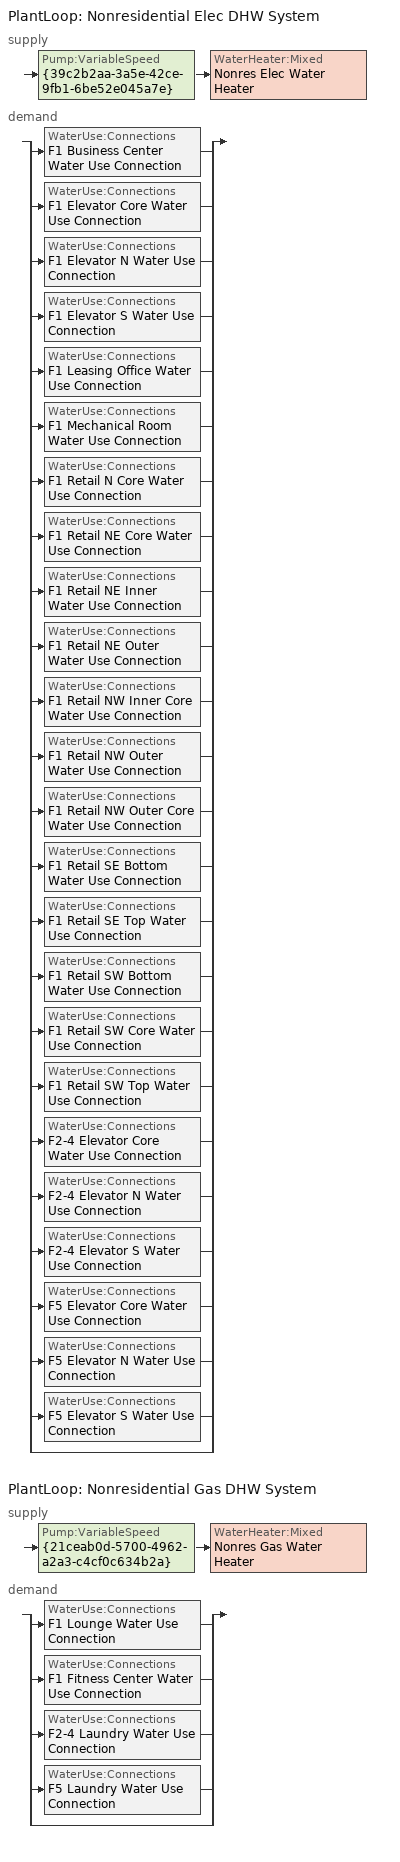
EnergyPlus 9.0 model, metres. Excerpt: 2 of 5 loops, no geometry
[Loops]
PlantLoop 'Nonresidential Elec DHW System'
 supply: Pump:VariableSpeed '{39c2b2aa-3a5e-42ce-9fb1-6be52e045a7e}' > WaterHeater:Mixed 'Nonres Elec Water Heater'
 demand: split
  | WaterUse:Connections 'F1 Business Center Water Use Connection'
  | WaterUse:Connections 'F1 Elevator Core Water Use Connection'
  | WaterUse:Connections 'F1 Elevator N Water Use Connection'
  | WaterUse:Connections 'F1 Elevator S Water Use Connection'
  | WaterUse:Connections 'F1 Leasing Office Water Use Connection'
  | WaterUse:Connections 'F1 Mechanical Room Water Use Connection'
  | WaterUse:Connections 'F1 Retail N Core Water Use Connection'
  | WaterUse:Connections 'F1 Retail NE Core Water Use Connection'
  | WaterUse:Connections 'F1 Retail NE Inner Water Use Connection'
  | WaterUse:Connections 'F1 Retail NE Outer Water Use Connection'
  | WaterUse:Connections 'F1 Retail NW Inner Core Water Use Connection'
  | WaterUse:Connections 'F1 Retail NW Outer Water Use Connection'
  | WaterUse:Connections 'F1 Retail NW Outer Core Water Use Connection'
  | WaterUse:Connections 'F1 Retail SE Bottom Water Use Connection'
  | WaterUse:Connections 'F1 Retail SE Top Water Use Connection'
  | WaterUse:Connections 'F1 Retail SW Bottom Water Use Connection'
  | WaterUse:Connections 'F1 Retail SW Core Water Use Connection'
  | WaterUse:Connections 'F1 Retail SW Top Water Use Connection'
  | WaterUse:Connections 'F2-4 Elevator Core Water Use Connection'
  | WaterUse:Connections 'F2-4 Elevator N Water Use Connection'
  | WaterUse:Connections 'F2-4 Elevator S Water Use Connection'
  | WaterUse:Connections 'F5 Elevator Core Water Use Connection'
  | WaterUse:Connections 'F5 Elevator N Water Use Connection'
  | WaterUse:Connections 'F5 Elevator S Water Use Connection'
  | bypass
PlantLoop 'Nonresidential Gas DHW System'
 supply: Pump:VariableSpeed '{21ceab0d-5700-4962-a2a3-c4cf0c634b2a}' > WaterHeater:Mixed 'Nonres Gas Water Heater'
 demand: split
  | WaterUse:Connections 'F1 Lounge Water Use Connection'
  | WaterUse:Connections 'F1 Fitness Center Water Use Connection'
  | WaterUse:Connections 'F2-4 Laundry Water Use Connection'
  | WaterUse:Connections 'F5 Laundry Water Use Connection'
  | bypass
[SizingPeriod:DesignDay] Day of Month=21; Day Type=SummerDesignDay; Dry-Bulb Temperature Range Modifier Type=DefaultMultipliers; Humidity Condition Type=Wetbulb; Barometric Pressure {Pa}=100046; Wind Direction {deg}=150; Rain Indicator=No; Snow Indicator=No; Daylight Saving Time Indicator=No; Solar Model Indicator=ASHRAETau
Name | Month | Maximum Dry-Bulb Temperature {C} | Daily Dry-Bulb Temperature Range {deltaC} | Wetbulb or DewPoint at Maximum Dry-Bulb {C} | Wind Speed {m/s} | ASHRAE Clear Sky Optical Depth for Beam Irradiance (taub) | ASHRAE Clear Sky Optical Depth for Diffuse Irradiance (taud)
CA_RED-BLUFF-MUNI-AP August .4% Condns DB=>MCWB | 8 | 42.4 | 17.2 | 21.1 | 3 | 0.337 | 2.494
CA_RED-BLUFF-MUNI-AP July .4% Condns DB=>MCWB | 7 | 43.3 | 17 | 21.1 | 3.1 | 0.354 | 2.452
CA_RED-BLUFF-MUNI-AP June .4% Condns DB=>MCWB | 6 | 41.8 | 15.1 | 19.8 | 3.8 | 0.349 | 2.478
CA_RED-BLUFF-MUNI-AP November .4% Condns DB=>MCWB | 11 | 26.6 | 11.3 | 14.4 | 3.2 | 0.31 | 2.553
CA_RED-BLUFF-MUNI-AP October .4% Condns DB=>MCWB | 10 | 35.1 | 14.3 | 17.4 | 3.3 | 0.329 | 2.522
CA_RED-BLUFF-MUNI-AP September .4% Condns DB=>MCWB | 9 | 39.7 | 17 | 18.4 | 3.1 | 0.339 | 2.48
[AvailabilityManager:Scheduled] Schedule=Always On Discrete
BaseSys5 OACtrl OA System Availability Manager; DOAS1 OACtrl OA System Availability Manager
[PlantLoop] Fluid Type=Water; Maximum Loop Temperature {C}=100; Minimum Loop Temperature {C}=0; Maximum Loop Flow Rate {m3/s}=Autosize; Minimum Loop Flow Rate {m3/s}=0; Plant Loop Volume {m3}=Autocalculate; Load Distribution Scheme=Optimal; Plant Loop Demand Calculation Scheme=SingleSetpoint
Name | Plant Equipment Operation Scheme
Nonresidential Elec DHW System | Nonresidential Elec DHW System Operation Schemes
Nonresidential Gas DHW System | Nonresidential Gas DHW System Operation Schemes
[Sizing:Plant] Loop Type=Heating; Design Loop Exit Temperature {C}=57.2222; Loop Design Temperature Difference {deltaC}=44.4444; Sizing Option=NonCoincident; Zone Timesteps in Averaging Window=1; Coincident Sizing Factor Mode=None
Nonresidential Elec DHW System; Nonresidential Gas DHW System
[Pump:VariableSpeed] Design Maximum Flow Rate {m3/s}=Autosize; Design Pump Head {Pa}=0; Design Power Consumption {W}=Autosize; Motor Efficiency=0.9; Fraction of Motor Inefficiencies to Fluid Stream=0; Coefficient 1 of the Part Load Performance Curve=0; Coefficient 2 of the Part Load Performance Curve=1; Coefficient 3 of the Part Load Performance Curve=0; Coefficient 4 of the Part Load Performance Curve=0; Design Minimum Flow Rate {m3/s}=0; Pump Control Type=Intermittent; Skin Loss Radiative Fraction=0.5; Design Power Sizing Method=PowerPerFlowPerPressure; Design Electric Power per Unit Flow Rate {W/(m3/s)}=348701.1; Design Shaft Power per Unit Flow Rate per Unit Head=1.28205; Design Minimum Flow Rate Fraction=0
{39c2b2aa-3a5e-42ce-9fb1-6be52e045a7e}; {21ceab0d-5700-4962-a2a3-c4cf0c634b2a}
[PlantEquipmentOperationSchemes] Control Scheme Object Type 1=PlantEquipmentOperation:HeatingLoad; Control Scheme Schedule Name 1=Always On Discrete
Name | Control Scheme Name 1
Nonresidential Elec DHW System Operation Schemes | Nonresidential Elec DHW System Heating Operation Scheme
Nonresidential Gas DHW System Operation Schemes | Nonresidential Gas DHW System Heating Operation Scheme
[PlantEquipmentOperation:HeatingLoad] Load Range Lower Limit 1 {W}=0; Load Range Upper Limit 1 {W}=1000000000
Name | Range Equipment List Name 1
Nonresidential Elec DHW System Heating Operation Scheme | Nonresidential Elec DHW System Heating Equipment List
Nonresidential Gas DHW System Heating Operation Scheme | Nonresidential Gas DHW System Heating Equipment List
[PlantEquipmentList]
Nonresidential Elec DHW System Heating Equipment List: WaterHeater:Mixed, Nonres Elec Water Heater
Nonresidential Gas DHW System Heating Equipment List: WaterHeater:Mixed, Nonres Gas Water Heater
[WaterHeater:Mixed] Deadband Temperature Difference {deltaC}=2; Maximum Temperature Limit {C}=82.22; Heater Control Type=Cycle; Heater Ignition Minimum Flow Rate {m3/s}=0; Heater Ignition Delay {s}=0; Off Cycle Parasitic Fuel Consumption Rate {W}=0; Off Cycle Parasitic Heat Fraction to Tank=0.8; On Cycle Parasitic Fuel Consumption Rate {W}=0; On Cycle Parasitic Heat Fraction to Tank=0; Ambient Temperature Indicator=Schedule; Off Cycle Loss Fraction to Zone=1; On Cycle Loss Fraction to Zone=1; Use Side Effectiveness=1; Source Side Effectiveness=1; Use Side Design Flow Rate {m3/s}=Autosize; Source Side Design Flow Rate {m3/s}=Autosize; Indirect Water Heating Recovery Time {hr}=1.5; Source Side Flow Control Mode=IndirectHeatPrimarySetpoint
Name | Tank Volume {m3} | Setpoint Temperature Schedule | Heater Maximum Capacity {W} | Heater Fuel Type | Heater Thermal Efficiency | Ambient Temperature Schedule | Off Cycle Loss Coefficient to Ambient Temperature {W/K} | On Cycle Loss Coefficient to Ambient Temperature {W/K}
Nonres Elec Water Heater | 0.0912598 | Nonres Elec Water Heater Setpoint Temp | 7026.73 | Electricity | 0.99 | Nonres Elec Water Heater Ambient Temperature | 0.299354 | 0.299354
Nonres Gas Water Heater | 0.0223027 | Nonres Gas Water Heater Setpoint Temp | 2146.56 | NaturalGas | 0.8 | Nonres Gas Water Heater Ambient Temperature | 4.74783 | 4.74783
[WaterUse:Connections]
Name | Water Use Equipment Name 1
F1 Business Center Water Use Connection | F1 Business Center Water Use Equipment
F1 Elevator Core Water Use Connection | F1 Elevator Core Water Use Equipment
F1 Elevator N Water Use Connection | F1 Elevator N Water Use Equipment
F1 Elevator S Water Use Connection | F1 Elevator S Water Use Equipment
F1 Leasing Office Water Use Connection | F1 Leasing Office Water Use Equipment
F1 Mechanical Room Water Use Connection | F1 Mechanical Room Water Use Equipment
F1 Retail N Core Water Use Connection | F1 Retail N Core Water Use Equipment
F1 Retail NE Core Water Use Connection | F1 Retail NE Core Water Use Equipment
F1 Retail NE Inner Water Use Connection | F1 Retail NE Inner Water Use Equipment
F1 Retail NE Outer Water Use Connection | F1 Retail NE Outer Water Use Equipment
F1 Retail NW Inner Core Water Use Connection | F1 Retail NW Inner Core Water Use Equipment
F1 Retail NW Outer Water Use Connection | F1 Retail NW Outer Water Use Equipment
F1 Retail NW Outer Core Water Use Connection | F1 Retail NW Outer Core Water Use Equipment
F1 Retail SE Bottom Water Use Connection | F1 Retail SE Bottom Water Use Equipment
F1 Retail SE Top Water Use Connection | F1 Retail SE Top Water Use Equipment
F1 Retail SW Bottom Water Use Connection | F1 Retail SW Bottom Water Use Equipment
F1 Retail SW Core Water Use Connection | F1 Retail SW Core Water Use Equipment
F1 Retail SW Top Water Use Connection | F1 Retail SW Top Water Use Equipment
F2-4 Elevator Core Water Use Connection | F2-4 Elevator Core Water Use Equipment
F2-4 Elevator N Water Use Connection | F2-4 Elevator N Water Use Equipment
F2-4 Elevator S Water Use Connection | F2-4 Elevator S Water Use Equipment
F5 Elevator Core Water Use Connection | F5 Elevator Core Water Use Equipment
F5 Elevator N Water Use Connection | F5 Elevator N Water Use Equipment
F5 Elevator S Water Use Connection | F5 Elevator S Water Use Equipment
F1 Lounge Water Use Connection | F1 Lounge Water Use Equipment
F1 Fitness Center Water Use Connection | F1 Fitness Center Water Use Equipment
F2-4 Laundry Water Use Connection | F2-4 Laundry Water Use Equipment
F5 Laundry Water Use Connection | F5 Laundry Water Use Equipment
[WaterUse:Equipment]
Name | Peak Flow Rate {m3/s} | Flow Rate Fraction Schedule | Target Temperature Schedule
F1 Business Center Water Use Equipment | 1.13568e-06 | RetailServiceHotWater | F1 Business Center Target SHW Temp
F1 Elevator Core Water Use Equipment | 7.09765e-09 | RetailServiceHotWater | F1 Elevator Core Target SHW Temp
F1 Elevator N Water Use Equipment | 7.09765e-09 | RetailServiceHotWater | F1 Elevator N Target SHW Temp
F1 Elevator S Water Use Equipment | 7.09765e-09 | RetailServiceHotWater | F1 Elevator S Target SHW Temp
F1 Leasing Office Water Use Equipment | 3.26492e-07 | RetailServiceHotWater | F1 Leasing Office Target SHW Temp
F1 Mechanical Room Water Use Equipment | 1.22647e-07 | RetailServiceHotWater | F1 Mechanical Room Target SHW Temp
F1 Retail N Core Water Use Equipment | 2.62666e-06 | RetailServiceHotWater | F1 Retail N Core Target SHW Temp
F1 Retail NE Core Water Use Equipment | 2.2717e-06 | RetailServiceHotWater | F1 Retail NE Core Target SHW Temp
F1 Retail NE Inner Water Use Equipment | 2.2717e-06 | RetailServiceHotWater | F1 Retail NE Inner Target SHW Temp
F1 Retail NE Outer Water Use Equipment | 2.2717e-06 | RetailServiceHotWater | F1 Retail NE Outer Target SHW Temp
F1 Retail NW Inner Core Water Use Equipment | 2.2717e-06 | RetailServiceHotWater | F1 Retail NW Inner Core Target SHW Temp
F1 Retail NW Outer Water Use Equipment | 2.2717e-06 | RetailServiceHotWater | F1 Retail NW Outer Target SHW Temp
F1 Retail NW Outer Core Water Use Equipment | 2.2717e-06 | RetailServiceHotWater | F1 Retail NW Outer Core Target SHW Temp
F1 Retail SE Bottom Water Use Equipment | 2.2717e-06 | RetailServiceHotWater | F1 Retail SE Bottom Target SHW Temp
F1 Retail SE Top Water Use Equipment | 2.2717e-06 | RetailServiceHotWater | F1 Retail SE Top Target SHW Temp
F1 Retail SW Bottom Water Use Equipment | 2.2717e-06 | RetailServiceHotWater | F1 Retail SW Bottom Target SHW Temp
F1 Retail SW Core Water Use Equipment | 2.2717e-06 | RetailServiceHotWater | F1 Retail SW Core Target SHW Temp
F1 Retail SW Top Water Use Equipment | 2.44207e-06 | RetailServiceHotWater | F1 Retail SW Top Target SHW Temp
F2-4 Elevator Core Water Use Equipment | 2.12929e-08 | OfficeServiceHotWater | F2-4 Elevator Core Target SHW Temp
F2-4 Elevator N Water Use Equipment | 2.12929e-08 | OfficeServiceHotWater | F2-4 Elevator N Target SHW Temp
F2-4 Elevator S Water Use Equipment | 2.12929e-08 | OfficeServiceHotWater | F2-4 Elevator S Target SHW Temp
F5 Elevator Core Water Use Equipment | 7.09765e-09 | OfficeServiceHotWater | F5 Elevator Core Target SHW Temp
F5 Elevator N Water Use Equipment | 7.09765e-09 | OfficeServiceHotWater | F5 Elevator N Target SHW Temp
F5 Elevator S Water Use Equipment | 7.09765e-09 | OfficeServiceHotWater | F5 Elevator S Target SHW Temp
F1 Lounge Water Use Equipment | 3.3124e-06 | RetailServiceHotWater | F1 Lounge Target SHW Temp
F1 Fitness Center Water Use Equipment | 1.70344e-06 | RetailServiceHotWater | F1 Fitness Center Target SHW Temp
F2-4 Laundry Water Use Equipment | 1.64098e-06 | OfficeServiceHotWater | F2-4 Laundry Target SHW Temp
F5 Laundry Water Use Equipment | 5.46992e-07 | OfficeServiceHotWater | F5 Laundry Target SHW Temp
[SetpointManager:Scheduled] Control Variable=Temperature
Name | Schedule | Setpoint Node or NodeList
{ad864616-ed94-4f83-99af-b06e4c67bc18} | Nonresidential Elec DHW System Supply Temp Schedule | Nonresidential Elec DHW System Supply Mixer Outlet Node
{6577143e-5e8f-4479-bbc1-90e4bd4d57a1} | Nonresidential Gas DHW System Supply Temp Schedule | Nonresidential Gas DHW System Supply Mixer Outlet Node
[Schedule:Year]
OfficeServiceHotWater: OfficeServiceHotWaterWk, 1, 1, 12, 31
RetailServiceHotWater: RetailServiceHotWaterWk, 1, 1, 12, 31
F1 Business Center Target SHW Temp: F1 Business Center Target SHW Temp Week Rule - Jan1-Dec31, 1, 1, 12, 31
F1 Elevator Core Target SHW Temp: F1 Elevator Core Target SHW Temp Week Rule - Jan1-Dec31, 1, 1, 12, 31
F1 Elevator N Target SHW Temp: F1 Elevator N Target SHW Temp Week Rule - Jan1-Dec31, 1, 1, 12, 31
F1 Elevator S Target SHW Temp: F1 Elevator S Target SHW Temp Week Rule - Jan1-Dec31, 1, 1, 12, 31
F1 Fitness Center Target SHW Temp: F1 Fitness Center Target SHW Temp Week Rule - Jan1-Dec31, 1, 1, 12, 31
F1 Leasing Office Target SHW Temp: F1 Leasing Office Target SHW Temp Week Rule - Jan1-Dec31, 1, 1, 12, 31
F1 Lounge Target SHW Temp: F1 Lounge Target SHW Temp Week Rule - Jan1-Dec31, 1, 1, 12, 31
F1 Mechanical Room Target SHW Temp: F1 Mechanical Room Target SHW Temp Week Rule - Jan1-Dec31, 1, 1, 12, 31
F1 Retail N Core Target SHW Temp: F1 Retail N Core Target SHW Temp Week Rule - Jan1-Dec31, 1, 1, 12, 31
F1 Retail NE Core Target SHW Temp: F1 Retail NE Core Target SHW Temp Week Rule - Jan1-Dec31, 1, 1, 12, 31
F1 Retail NE Inner Target SHW Temp: F1 Retail NE Inner Target SHW Temp Week Rule - Jan1-Dec31, 1, 1, 12, 31
F1 Retail NE Outer Target SHW Temp: F1 Retail NE Outer Target SHW Temp Week Rule - Jan1-Dec31, 1, 1, 12, 31
F1 Retail NW Inner Core Target SHW Temp: F1 Retail NW Inner Core Target SHW Temp Week Rule - Jan1-Dec31, 1, 1, 12, 31
F1 Retail NW Outer Core Target SHW Temp: F1 Retail NW Outer Core Target SHW Temp Week Rule - Jan1-Dec31, 1, 1, 12, 31
F1 Retail NW Outer Target SHW Temp: F1 Retail NW Outer Target SHW Temp Week Rule - Jan1-Dec31, 1, 1, 12, 31
F1 Retail SE Bottom Target SHW Temp: F1 Retail SE Bottom Target SHW Temp Week Rule - Jan1-Dec31, 1, 1, 12, 31
F1 Retail SE Top Target SHW Temp: F1 Retail SE Top Target SHW Temp Week Rule - Jan1-Dec31, 1, 1, 12, 31
F1 Retail SW Bottom Target SHW Temp: F1 Retail SW Bottom Target SHW Temp Week Rule - Jan1-Dec31, 1, 1, 12, 31
F1 Retail SW Core Target SHW Temp: F1 Retail SW Core Target SHW Temp Week Rule - Jan1-Dec31, 1, 1, 12, 31
F1 Retail SW Top Target SHW Temp: F1 Retail SW Top Target SHW Temp Week Rule - Jan1-Dec31, 1, 1, 12, 31
F2-4 Elevator Core Target SHW Temp: F2-4 Elevator Core Target SHW Temp Week Rule - Jan1-Dec31, 1, 1, 12, 31
F2-4 Elevator N Target SHW Temp: F2-4 Elevator N Target SHW Temp Week Rule - Jan1-Dec31, 1, 1, 12, 31
F2-4 Elevator S Target SHW Temp: F2-4 Elevator S Target SHW Temp Week Rule - Jan1-Dec31, 1, 1, 12, 31
F2-4 Laundry Target SHW Temp: F2-4 Laundry Target SHW Temp Week Rule - Jan1-Dec31, 1, 1, 12, 31
F5 Elevator Core Target SHW Temp: F5 Elevator Core Target SHW Temp Week Rule - Jan1-Dec31, 1, 1, 12, 31
F5 Elevator N Target SHW Temp: F5 Elevator N Target SHW Temp Week Rule - Jan1-Dec31, 1, 1, 12, 31
F5 Elevator S Target SHW Temp: F5 Elevator S Target SHW Temp Week Rule - Jan1-Dec31, 1, 1, 12, 31
F5 Laundry Target SHW Temp: F5 Laundry Target SHW Temp Week Rule - Jan1-Dec31, 1, 1, 12, 31
Nonres Elec Water Heater Ambient Temperature: Nonres Elec Water Heater Ambient Temperature Week Rule - Jan1-Dec31, 1, 1, 12, 31
Nonres Elec Water Heater Setpoint Temp: Nonres Elec Water Heater Setpoint Temp Week Rule - Jan1-Dec31, 1, 1, 12, 31
Nonres Gas Water Heater Ambient Temperature: Nonres Gas Water Heater Ambient Temperature Week Rule - Jan1-Dec31, 1, 1, 12, 31
Nonres Gas Water Heater Setpoint Temp: Nonres Gas Water Heater Setpoint Temp Week Rule - Jan1-Dec31, 1, 1, 12, 31
Nonresidential Elec DHW System Supply Temp Schedule: Nonresidential Elec DHW System Supply Temp Schedule Week Rule - Jan1-Dec31, 1, 1, 12, 31
Nonresidential Gas DHW System Supply Temp Schedule: Nonresidential Gas DHW System Supply Temp Schedule Week Rule - Jan1-Dec31, 1, 1, 12, 31
[Schedule:Week:Daily]
OfficeServiceHotWaterWk: OfficeServiceHotWaterSun, OfficeServiceHotWaterWD, OfficeServiceHotWaterWD, OfficeServiceHotWaterWD, OfficeServiceHotWaterWD, OfficeServiceHotWaterWD, OfficeServiceHotWaterSat, OfficeServiceHotWaterSun, OnDay, OffDay, OfficeServiceHotWaterSun, OfficeServiceHotWaterSun
RetailServiceHotWaterWk: RetailServiceHotWaterSun, RetailServiceHotWaterWD, RetailServiceHotWaterWD, RetailServiceHotWaterWD, RetailServiceHotWaterWD, RetailServiceHotWaterWD, RetailServiceHotWaterSat, RetailServiceHotWaterSun, OnDay, OffDay, RetailServiceHotWaterSun, RetailServiceHotWaterSun
F1 Business Center Target SHW Temp Week Rule - Jan1-Dec31: {94069042-59b6-430b-beab-bbb7fcc74596}, {94069042-59b6-430b-beab-bbb7fcc74596}, {94069042-59b6-430b-beab-bbb7fcc74596}, {94069042-59b6-430b-beab-bbb7fcc74596}, {94069042-59b6-430b-beab-bbb7fcc74596}, {94069042-59b6-430b-beab-bbb7fcc74596}, {94069042-59b6-430b-beab-bbb7fcc74596}, {94069042-59b6-430b-beab-bbb7fcc74596}, {94069042-59b6-430b-beab-bbb7fcc74596}, {94069042-59b6-430b-beab-bbb7fcc74596}, {94069042-59b6-430b-beab-bbb7fcc74596}, {94069042-59b6-430b-beab-bbb7fcc74596}
F1 Elevator Core Target SHW Temp Week Rule - Jan1-Dec31: {72ec4391-b6d7-4095-a570-a74cf39f7c57}, {72ec4391-b6d7-4095-a570-a74cf39f7c57}, {72ec4391-b6d7-4095-a570-a74cf39f7c57}, {72ec4391-b6d7-4095-a570-a74cf39f7c57}, {72ec4391-b6d7-4095-a570-a74cf39f7c57}, {72ec4391-b6d7-4095-a570-a74cf39f7c57}, {72ec4391-b6d7-4095-a570-a74cf39f7c57}, {72ec4391-b6d7-4095-a570-a74cf39f7c57}, {72ec4391-b6d7-4095-a570-a74cf39f7c57}, {72ec4391-b6d7-4095-a570-a74cf39f7c57}, {72ec4391-b6d7-4095-a570-a74cf39f7c57}, {72ec4391-b6d7-4095-a570-a74cf39f7c57}
F1 Elevator N Target SHW Temp Week Rule - Jan1-Dec31: {af8f316d-1777-4695-8b0a-232676ed2bbd}, {af8f316d-1777-4695-8b0a-232676ed2bbd}, {af8f316d-1777-4695-8b0a-232676ed2bbd}, {af8f316d-1777-4695-8b0a-232676ed2bbd}, {af8f316d-1777-4695-8b0a-232676ed2bbd}, {af8f316d-1777-4695-8b0a-232676ed2bbd}, {af8f316d-1777-4695-8b0a-232676ed2bbd}, {af8f316d-1777-4695-8b0a-232676ed2bbd}, {af8f316d-1777-4695-8b0a-232676ed2bbd}, {af8f316d-1777-4695-8b0a-232676ed2bbd}, {af8f316d-1777-4695-8b0a-232676ed2bbd}, {af8f316d-1777-4695-8b0a-232676ed2bbd}
F1 Elevator S Target SHW Temp Week Rule - Jan1-Dec31: {ee24eb26-67fa-4696-8c12-67de578188bc}, {ee24eb26-67fa-4696-8c12-67de578188bc}, {ee24eb26-67fa-4696-8c12-67de578188bc}, {ee24eb26-67fa-4696-8c12-67de578188bc}, {ee24eb26-67fa-4696-8c12-67de578188bc}, {ee24eb26-67fa-4696-8c12-67de578188bc}, {ee24eb26-67fa-4696-8c12-67de578188bc}, {ee24eb26-67fa-4696-8c12-67de578188bc}, {ee24eb26-67fa-4696-8c12-67de578188bc}, {ee24eb26-67fa-4696-8c12-67de578188bc}, {ee24eb26-67fa-4696-8c12-67de578188bc}, {ee24eb26-67fa-4696-8c12-67de578188bc}
F1 Fitness Center Target SHW Temp Week Rule - Jan1-Dec31: {98f71140-c19e-4ab8-97f3-0a9fd0444300}, {98f71140-c19e-4ab8-97f3-0a9fd0444300}, {98f71140-c19e-4ab8-97f3-0a9fd0444300}, {98f71140-c19e-4ab8-97f3-0a9fd0444300}, {98f71140-c19e-4ab8-97f3-0a9fd0444300}, {98f71140-c19e-4ab8-97f3-0a9fd0444300}, {98f71140-c19e-4ab8-97f3-0a9fd0444300}, {98f71140-c19e-4ab8-97f3-0a9fd0444300}, {98f71140-c19e-4ab8-97f3-0a9fd0444300}, {98f71140-c19e-4ab8-97f3-0a9fd0444300}, {98f71140-c19e-4ab8-97f3-0a9fd0444300}, {98f71140-c19e-4ab8-97f3-0a9fd0444300}
F1 Leasing Office Target SHW Temp Week Rule - Jan1-Dec31: {f194864c-a8e9-4f0d-bed7-cafc49f4578e}, {f194864c-a8e9-4f0d-bed7-cafc49f4578e}, {f194864c-a8e9-4f0d-bed7-cafc49f4578e}, {f194864c-a8e9-4f0d-bed7-cafc49f4578e}, {f194864c-a8e9-4f0d-bed7-cafc49f4578e}, {f194864c-a8e9-4f0d-bed7-cafc49f4578e}, {f194864c-a8e9-4f0d-bed7-cafc49f4578e}, {f194864c-a8e9-4f0d-bed7-cafc49f4578e}, {f194864c-a8e9-4f0d-bed7-cafc49f4578e}, {f194864c-a8e9-4f0d-bed7-cafc49f4578e}, {f194864c-a8e9-4f0d-bed7-cafc49f4578e}, {f194864c-a8e9-4f0d-bed7-cafc49f4578e}
F1 Lounge Target SHW Temp Week Rule - Jan1-Dec31: {8c578b9b-d0f1-458f-a0f0-3c1321066f50}, {8c578b9b-d0f1-458f-a0f0-3c1321066f50}, {8c578b9b-d0f1-458f-a0f0-3c1321066f50}, {8c578b9b-d0f1-458f-a0f0-3c1321066f50}, {8c578b9b-d0f1-458f-a0f0-3c1321066f50}, {8c578b9b-d0f1-458f-a0f0-3c1321066f50}, {8c578b9b-d0f1-458f-a0f0-3c1321066f50}, {8c578b9b-d0f1-458f-a0f0-3c1321066f50}, {8c578b9b-d0f1-458f-a0f0-3c1321066f50}, {8c578b9b-d0f1-458f-a0f0-3c1321066f50}, {8c578b9b-d0f1-458f-a0f0-3c1321066f50}, {8c578b9b-d0f1-458f-a0f0-3c1321066f50}
F1 Mechanical Room Target SHW Temp Week Rule - Jan1-Dec31: {4f43dbea-0ca6-4a36-b0da-b9074e0f3b1b}, {4f43dbea-0ca6-4a36-b0da-b9074e0f3b1b}, {4f43dbea-0ca6-4a36-b0da-b9074e0f3b1b}, {4f43dbea-0ca6-4a36-b0da-b9074e0f3b1b}, {4f43dbea-0ca6-4a36-b0da-b9074e0f3b1b}, {4f43dbea-0ca6-4a36-b0da-b9074e0f3b1b}, {4f43dbea-0ca6-4a36-b0da-b9074e0f3b1b}, {4f43dbea-0ca6-4a36-b0da-b9074e0f3b1b}, {4f43dbea-0ca6-4a36-b0da-b9074e0f3b1b}, {4f43dbea-0ca6-4a36-b0da-b9074e0f3b1b}, {4f43dbea-0ca6-4a36-b0da-b9074e0f3b1b}, {4f43dbea-0ca6-4a36-b0da-b9074e0f3b1b}
F1 Retail N Core Target SHW Temp Week Rule - Jan1-Dec31: {239fd1b4-ee85-4044-8766-be6d411f614e}, {239fd1b4-ee85-4044-8766-be6d411f614e}, {239fd1b4-ee85-4044-8766-be6d411f614e}, {239fd1b4-ee85-4044-8766-be6d411f614e}, {239fd1b4-ee85-4044-8766-be6d411f614e}, {239fd1b4-ee85-4044-8766-be6d411f614e}, {239fd1b4-ee85-4044-8766-be6d411f614e}, {239fd1b4-ee85-4044-8766-be6d411f614e}, {239fd1b4-ee85-4044-8766-be6d411f614e}, {239fd1b4-ee85-4044-8766-be6d411f614e}, {239fd1b4-ee85-4044-8766-be6d411f614e}, {239fd1b4-ee85-4044-8766-be6d411f614e}
F1 Retail NE Core Target SHW Temp Week Rule - Jan1-Dec31: {af63a8e8-feda-4c58-a78c-bfb0dd05cc9b}, {af63a8e8-feda-4c58-a78c-bfb0dd05cc9b}, {af63a8e8-feda-4c58-a78c-bfb0dd05cc9b}, {af63a8e8-feda-4c58-a78c-bfb0dd05cc9b}, {af63a8e8-feda-4c58-a78c-bfb0dd05cc9b}, {af63a8e8-feda-4c58-a78c-bfb0dd05cc9b}, {af63a8e8-feda-4c58-a78c-bfb0dd05cc9b}, {af63a8e8-feda-4c58-a78c-bfb0dd05cc9b}, {af63a8e8-feda-4c58-a78c-bfb0dd05cc9b}, {af63a8e8-feda-4c58-a78c-bfb0dd05cc9b}, {af63a8e8-feda-4c58-a78c-bfb0dd05cc9b}, {af63a8e8-feda-4c58-a78c-bfb0dd05cc9b}
F1 Retail NE Inner Target SHW Temp Week Rule - Jan1-Dec31: {821cb77c-6adc-48bd-8f73-6250fa4f3f37}, {821cb77c-6adc-48bd-8f73-6250fa4f3f37}, {821cb77c-6adc-48bd-8f73-6250fa4f3f37}, {821cb77c-6adc-48bd-8f73-6250fa4f3f37}, {821cb77c-6adc-48bd-8f73-6250fa4f3f37}, {821cb77c-6adc-48bd-8f73-6250fa4f3f37}, {821cb77c-6adc-48bd-8f73-6250fa4f3f37}, {821cb77c-6adc-48bd-8f73-6250fa4f3f37}, {821cb77c-6adc-48bd-8f73-6250fa4f3f37}, {821cb77c-6adc-48bd-8f73-6250fa4f3f37}, {821cb77c-6adc-48bd-8f73-6250fa4f3f37}, {821cb77c-6adc-48bd-8f73-6250fa4f3f37}
F1 Retail NE Outer Target SHW Temp Week Rule - Jan1-Dec31: {ec0c58cb-c1c9-411c-a9db-6709f4ac009c}, {ec0c58cb-c1c9-411c-a9db-6709f4ac009c}, {ec0c58cb-c1c9-411c-a9db-6709f4ac009c}, {ec0c58cb-c1c9-411c-a9db-6709f4ac009c}, {ec0c58cb-c1c9-411c-a9db-6709f4ac009c}, {ec0c58cb-c1c9-411c-a9db-6709f4ac009c}, {ec0c58cb-c1c9-411c-a9db-6709f4ac009c}, {ec0c58cb-c1c9-411c-a9db-6709f4ac009c}, {ec0c58cb-c1c9-411c-a9db-6709f4ac009c}, {ec0c58cb-c1c9-411c-a9db-6709f4ac009c}, {ec0c58cb-c1c9-411c-a9db-6709f4ac009c}, {ec0c58cb-c1c9-411c-a9db-6709f4ac009c}
F1 Retail NW Inner Core Target SHW Temp Week Rule - Jan1-Dec31: {a58d5142-2a7a-4f97-8f2c-a41e9a703f82}, {a58d5142-2a7a-4f97-8f2c-a41e9a703f82}, {a58d5142-2a7a-4f97-8f2c-a41e9a703f82}, {a58d5142-2a7a-4f97-8f2c-a41e9a703f82}, {a58d5142-2a7a-4f97-8f2c-a41e9a703f82}, {a58d5142-2a7a-4f97-8f2c-a41e9a703f82}, {a58d5142-2a7a-4f97-8f2c-a41e9a703f82}, {a58d5142-2a7a-4f97-8f2c-a41e9a703f82}, {a58d5142-2a7a-4f97-8f2c-a41e9a703f82}, {a58d5142-2a7a-4f97-8f2c-a41e9a703f82}, {a58d5142-2a7a-4f97-8f2c-a41e9a703f82}, {a58d5142-2a7a-4f97-8f2c-a41e9a703f82}
F1 Retail NW Outer Core Target SHW Temp Week Rule - Jan1-Dec31: {86ec8a73-2040-4e5d-9799-9e59256bbe6d}, {86ec8a73-2040-4e5d-9799-9e59256bbe6d}, {86ec8a73-2040-4e5d-9799-9e59256bbe6d}, {86ec8a73-2040-4e5d-9799-9e59256bbe6d}, {86ec8a73-2040-4e5d-9799-9e59256bbe6d}, {86ec8a73-2040-4e5d-9799-9e59256bbe6d}, {86ec8a73-2040-4e5d-9799-9e59256bbe6d}, {86ec8a73-2040-4e5d-9799-9e59256bbe6d}, {86ec8a73-2040-4e5d-9799-9e59256bbe6d}, {86ec8a73-2040-4e5d-9799-9e59256bbe6d}, {86ec8a73-2040-4e5d-9799-9e59256bbe6d}, {86ec8a73-2040-4e5d-9799-9e59256bbe6d}
F1 Retail NW Outer Target SHW Temp Week Rule - Jan1-Dec31: {3aeb7ee9-c027-46a0-8e75-41886ef018f3}, {3aeb7ee9-c027-46a0-8e75-41886ef018f3}, {3aeb7ee9-c027-46a0-8e75-41886ef018f3}, {3aeb7ee9-c027-46a0-8e75-41886ef018f3}, {3aeb7ee9-c027-46a0-8e75-41886ef018f3}, {3aeb7ee9-c027-46a0-8e75-41886ef018f3}, {3aeb7ee9-c027-46a0-8e75-41886ef018f3}, {3aeb7ee9-c027-46a0-8e75-41886ef018f3}, {3aeb7ee9-c027-46a0-8e75-41886ef018f3}, {3aeb7ee9-c027-46a0-8e75-41886ef018f3}, {3aeb7ee9-c027-46a0-8e75-41886ef018f3}, {3aeb7ee9-c027-46a0-8e75-41886ef018f3}
F1 Retail SE Bottom Target SHW Temp Week Rule - Jan1-Dec31: {ebb40433-6ad7-49ed-9ffe-d45a444ac379}, {ebb40433-6ad7-49ed-9ffe-d45a444ac379}, {ebb40433-6ad7-49ed-9ffe-d45a444ac379}, {ebb40433-6ad7-49ed-9ffe-d45a444ac379}, {ebb40433-6ad7-49ed-9ffe-d45a444ac379}, {ebb40433-6ad7-49ed-9ffe-d45a444ac379}, {ebb40433-6ad7-49ed-9ffe-d45a444ac379}, {ebb40433-6ad7-49ed-9ffe-d45a444ac379}, {ebb40433-6ad7-49ed-9ffe-d45a444ac379}, {ebb40433-6ad7-49ed-9ffe-d45a444ac379}, {ebb40433-6ad7-49ed-9ffe-d45a444ac379}, {ebb40433-6ad7-49ed-9ffe-d45a444ac379}
F1 Retail SE Top Target SHW Temp Week Rule - Jan1-Dec31: {a8333a20-0b6a-4e61-ac25-9d62f00808fe}, {a8333a20-0b6a-4e61-ac25-9d62f00808fe}, {a8333a20-0b6a-4e61-ac25-9d62f00808fe}, {a8333a20-0b6a-4e61-ac25-9d62f00808fe}, {a8333a20-0b6a-4e61-ac25-9d62f00808fe}, {a8333a20-0b6a-4e61-ac25-9d62f00808fe}, {a8333a20-0b6a-4e61-ac25-9d62f00808fe}, {a8333a20-0b6a-4e61-ac25-9d62f00808fe}, {a8333a20-0b6a-4e61-ac25-9d62f00808fe}, {a8333a20-0b6a-4e61-ac25-9d62f00808fe}, {a8333a20-0b6a-4e61-ac25-9d62f00808fe}, {a8333a20-0b6a-4e61-ac25-9d62f00808fe}
F1 Retail SW Bottom Target SHW Temp Week Rule - Jan1-Dec31: {bd86f988-ae92-4c66-99ad-63f1b0208a75}, {bd86f988-ae92-4c66-99ad-63f1b0208a75}, {bd86f988-ae92-4c66-99ad-63f1b0208a75}, {bd86f988-ae92-4c66-99ad-63f1b0208a75}, {bd86f988-ae92-4c66-99ad-63f1b0208a75}, {bd86f988-ae92-4c66-99ad-63f1b0208a75}, {bd86f988-ae92-4c66-99ad-63f1b0208a75}, {bd86f988-ae92-4c66-99ad-63f1b0208a75}, {bd86f988-ae92-4c66-99ad-63f1b0208a75}, {bd86f988-ae92-4c66-99ad-63f1b0208a75}, {bd86f988-ae92-4c66-99ad-63f1b0208a75}, {bd86f988-ae92-4c66-99ad-63f1b0208a75}
F1 Retail SW Core Target SHW Temp Week Rule - Jan1-Dec31: {ca0aa2cf-b75e-40fa-a8c2-ee15c40b4526}, {ca0aa2cf-b75e-40fa-a8c2-ee15c40b4526}, {ca0aa2cf-b75e-40fa-a8c2-ee15c40b4526}, {ca0aa2cf-b75e-40fa-a8c2-ee15c40b4526}, {ca0aa2cf-b75e-40fa-a8c2-ee15c40b4526}, {ca0aa2cf-b75e-40fa-a8c2-ee15c40b4526}, {ca0aa2cf-b75e-40fa-a8c2-ee15c40b4526}, {ca0aa2cf-b75e-40fa-a8c2-ee15c40b4526}, {ca0aa2cf-b75e-40fa-a8c2-ee15c40b4526}, {ca0aa2cf-b75e-40fa-a8c2-ee15c40b4526}, {ca0aa2cf-b75e-40fa-a8c2-ee15c40b4526}, {ca0aa2cf-b75e-40fa-a8c2-ee15c40b4526}
F1 Retail SW Top Target SHW Temp Week Rule - Jan1-Dec31: {be95ab92-bac6-47e2-9a17-1979b06f3e79}, {be95ab92-bac6-47e2-9a17-1979b06f3e79}, {be95ab92-bac6-47e2-9a17-1979b06f3e79}, {be95ab92-bac6-47e2-9a17-1979b06f3e79}, {be95ab92-bac6-47e2-9a17-1979b06f3e79}, {be95ab92-bac6-47e2-9a17-1979b06f3e79}, {be95ab92-bac6-47e2-9a17-1979b06f3e79}, {be95ab92-bac6-47e2-9a17-1979b06f3e79}, {be95ab92-bac6-47e2-9a17-1979b06f3e79}, {be95ab92-bac6-47e2-9a17-1979b06f3e79}, {be95ab92-bac6-47e2-9a17-1979b06f3e79}, {be95ab92-bac6-47e2-9a17-1979b06f3e79}
F2-4 Elevator Core Target SHW Temp Week Rule - Jan1-Dec31: {2955496e-b7e9-43cd-8b7a-1385d8133ebc}, {2955496e-b7e9-43cd-8b7a-1385d8133ebc}, {2955496e-b7e9-43cd-8b7a-1385d8133ebc}, {2955496e-b7e9-43cd-8b7a-1385d8133ebc}, {2955496e-b7e9-43cd-8b7a-1385d8133ebc}, {2955496e-b7e9-43cd-8b7a-1385d8133ebc}, {2955496e-b7e9-43cd-8b7a-1385d8133ebc}, {2955496e-b7e9-43cd-8b7a-1385d8133ebc}, {2955496e-b7e9-43cd-8b7a-1385d8133ebc}, {2955496e-b7e9-43cd-8b7a-1385d8133ebc}, {2955496e-b7e9-43cd-8b7a-1385d8133ebc}, {2955496e-b7e9-43cd-8b7a-1385d8133ebc}
F2-4 Elevator N Target SHW Temp Week Rule - Jan1-Dec31: {16efe649-0f2f-45e0-8b73-9bf74a233399}, {16efe649-0f2f-45e0-8b73-9bf74a233399}, {16efe649-0f2f-45e0-8b73-9bf74a233399}, {16efe649-0f2f-45e0-8b73-9bf74a233399}, {16efe649-0f2f-45e0-8b73-9bf74a233399}, {16efe649-0f2f-45e0-8b73-9bf74a233399}, {16efe649-0f2f-45e0-8b73-9bf74a233399}, {16efe649-0f2f-45e0-8b73-9bf74a233399}, {16efe649-0f2f-45e0-8b73-9bf74a233399}, {16efe649-0f2f-45e0-8b73-9bf74a233399}, {16efe649-0f2f-45e0-8b73-9bf74a233399}, {16efe649-0f2f-45e0-8b73-9bf74a233399}
F2-4 Elevator S Target SHW Temp Week Rule - Jan1-Dec31: {0238a16a-1b45-42a3-9c3b-c20945479668}, {0238a16a-1b45-42a3-9c3b-c20945479668}, {0238a16a-1b45-42a3-9c3b-c20945479668}, {0238a16a-1b45-42a3-9c3b-c20945479668}, {0238a16a-1b45-42a3-9c3b-c20945479668}, {0238a16a-1b45-42a3-9c3b-c20945479668}, {0238a16a-1b45-42a3-9c3b-c20945479668}, {0238a16a-1b45-42a3-9c3b-c20945479668}, {0238a16a-1b45-42a3-9c3b-c20945479668}, {0238a16a-1b45-42a3-9c3b-c20945479668}, {0238a16a-1b45-42a3-9c3b-c20945479668}, {0238a16a-1b45-42a3-9c3b-c20945479668}
F2-4 Laundry Target SHW Temp Week Rule - Jan1-Dec31: {eadccf42-db0a-41de-b4cc-beee05e4855b}, {eadccf42-db0a-41de-b4cc-beee05e4855b}, {eadccf42-db0a-41de-b4cc-beee05e4855b}, {eadccf42-db0a-41de-b4cc-beee05e4855b}, {eadccf42-db0a-41de-b4cc-beee05e4855b}, {eadccf42-db0a-41de-b4cc-beee05e4855b}, {eadccf42-db0a-41de-b4cc-beee05e4855b}, {eadccf42-db0a-41de-b4cc-beee05e4855b}, {eadccf42-db0a-41de-b4cc-beee05e4855b}, {eadccf42-db0a-41de-b4cc-beee05e4855b}, {eadccf42-db0a-41de-b4cc-beee05e4855b}, {eadccf42-db0a-41de-b4cc-beee05e4855b}
F5 Elevator Core Target SHW Temp Week Rule - Jan1-Dec31: {4c88915a-5822-4d21-9e3a-d9a32372cf2b}, {4c88915a-5822-4d21-9e3a-d9a32372cf2b}, {4c88915a-5822-4d21-9e3a-d9a32372cf2b}, {4c88915a-5822-4d21-9e3a-d9a32372cf2b}, {4c88915a-5822-4d21-9e3a-d9a32372cf2b}, {4c88915a-5822-4d21-9e3a-d9a32372cf2b}, {4c88915a-5822-4d21-9e3a-d9a32372cf2b}, {4c88915a-5822-4d21-9e3a-d9a32372cf2b}, {4c88915a-5822-4d21-9e3a-d9a32372cf2b}, {4c88915a-5822-4d21-9e3a-d9a32372cf2b}, {4c88915a-5822-4d21-9e3a-d9a32372cf2b}, {4c88915a-5822-4d21-9e3a-d9a32372cf2b}
F5 Elevator N Target SHW Temp Week Rule - Jan1-Dec31: {e958d8c4-3fe7-48e0-a2ba-8b5964056fdf}, {e958d8c4-3fe7-48e0-a2ba-8b5964056fdf}, {e958d8c4-3fe7-48e0-a2ba-8b5964056fdf}, {e958d8c4-3fe7-48e0-a2ba-8b5964056fdf}, {e958d8c4-3fe7-48e0-a2ba-8b5964056fdf}, {e958d8c4-3fe7-48e0-a2ba-8b5964056fdf}, {e958d8c4-3fe7-48e0-a2ba-8b5964056fdf}, {e958d8c4-3fe7-48e0-a2ba-8b5964056fdf}, {e958d8c4-3fe7-48e0-a2ba-8b5964056fdf}, {e958d8c4-3fe7-48e0-a2ba-8b5964056fdf}, {e958d8c4-3fe7-48e0-a2ba-8b5964056fdf}, {e958d8c4-3fe7-48e0-a2ba-8b5964056fdf}
F5 Elevator S Target SHW Temp Week Rule - Jan1-Dec31: {611c256b-853e-40d4-88e6-d3c7de0a0634}, {611c256b-853e-40d4-88e6-d3c7de0a0634}, {611c256b-853e-40d4-88e6-d3c7de0a0634}, {611c256b-853e-40d4-88e6-d3c7de0a0634}, {611c256b-853e-40d4-88e6-d3c7de0a0634}, {611c256b-853e-40d4-88e6-d3c7de0a0634}, {611c256b-853e-40d4-88e6-d3c7de0a0634}, {611c256b-853e-40d4-88e6-d3c7de0a0634}, {611c256b-853e-40d4-88e6-d3c7de0a0634}, {611c256b-853e-40d4-88e6-d3c7de0a0634}, {611c256b-853e-40d4-88e6-d3c7de0a0634}, {611c256b-853e-40d4-88e6-d3c7de0a0634}
F5 Laundry Target SHW Temp Week Rule - Jan1-Dec31: {b09f52f3-8781-49ed-9686-4c3e1bbb454a}, {b09f52f3-8781-49ed-9686-4c3e1bbb454a}, {b09f52f3-8781-49ed-9686-4c3e1bbb454a}, {b09f52f3-8781-49ed-9686-4c3e1bbb454a}, {b09f52f3-8781-49ed-9686-4c3e1bbb454a}, {b09f52f3-8781-49ed-9686-4c3e1bbb454a}, {b09f52f3-8781-49ed-9686-4c3e1bbb454a}, {b09f52f3-8781-49ed-9686-4c3e1bbb454a}, {b09f52f3-8781-49ed-9686-4c3e1bbb454a}, {b09f52f3-8781-49ed-9686-4c3e1bbb454a}, {b09f52f3-8781-49ed-9686-4c3e1bbb454a}, {b09f52f3-8781-49ed-9686-4c3e1bbb454a}
Nonres Elec Water Heater Ambient Temperature Week Rule - Jan1-Dec31: {378b2574-d570-4598-b3f5-f7c9f1c1a374}, {378b2574-d570-4598-b3f5-f7c9f1c1a374}, {378b2574-d570-4598-b3f5-f7c9f1c1a374}, {378b2574-d570-4598-b3f5-f7c9f1c1a374}, {378b2574-d570-4598-b3f5-f7c9f1c1a374}, {378b2574-d570-4598-b3f5-f7c9f1c1a374}, {378b2574-d570-4598-b3f5-f7c9f1c1a374}, {378b2574-d570-4598-b3f5-f7c9f1c1a374}, {378b2574-d570-4598-b3f5-f7c9f1c1a374}, {378b2574-d570-4598-b3f5-f7c9f1c1a374}, {378b2574-d570-4598-b3f5-f7c9f1c1a374}, {378b2574-d570-4598-b3f5-f7c9f1c1a374}
Nonres Elec Water Heater Setpoint Temp Week Rule - Jan1-Dec31: {1316788d-631d-4433-b7cf-bc5130d3997c}, {1316788d-631d-4433-b7cf-bc5130d3997c}, {1316788d-631d-4433-b7cf-bc5130d3997c}, {1316788d-631d-4433-b7cf-bc5130d3997c}, {1316788d-631d-4433-b7cf-bc5130d3997c}, {1316788d-631d-4433-b7cf-bc5130d3997c}, {1316788d-631d-4433-b7cf-bc5130d3997c}, {1316788d-631d-4433-b7cf-bc5130d3997c}, {1316788d-631d-4433-b7cf-bc5130d3997c}, {1316788d-631d-4433-b7cf-bc5130d3997c}, {1316788d-631d-4433-b7cf-bc5130d3997c}, {1316788d-631d-4433-b7cf-bc5130d3997c}
Nonres Gas Water Heater Ambient Temperature Week Rule - Jan1-Dec31: {331b4606-8a62-4745-9e46-4be8e1877c73}, {331b4606-8a62-4745-9e46-4be8e1877c73}, {331b4606-8a62-4745-9e46-4be8e1877c73}, {331b4606-8a62-4745-9e46-4be8e1877c73}, {331b4606-8a62-4745-9e46-4be8e1877c73}, {331b4606-8a62-4745-9e46-4be8e1877c73}, {331b4606-8a62-4745-9e46-4be8e1877c73}, {331b4606-8a62-4745-9e46-4be8e1877c73}, {331b4606-8a62-4745-9e46-4be8e1877c73}, {331b4606-8a62-4745-9e46-4be8e1877c73}, {331b4606-8a62-4745-9e46-4be8e1877c73}, {331b4606-8a62-4745-9e46-4be8e1877c73}
Nonres Gas Water Heater Setpoint Temp Week Rule - Jan1-Dec31: {0e69e2c2-07ce-498b-95f8-1d3bdfc18642}, {0e69e2c2-07ce-498b-95f8-1d3bdfc18642}, {0e69e2c2-07ce-498b-95f8-1d3bdfc18642}, {0e69e2c2-07ce-498b-95f8-1d3bdfc18642}, {0e69e2c2-07ce-498b-95f8-1d3bdfc18642}, {0e69e2c2-07ce-498b-95f8-1d3bdfc18642}, {0e69e2c2-07ce-498b-95f8-1d3bdfc18642}, {0e69e2c2-07ce-498b-95f8-1d3bdfc18642}, {0e69e2c2-07ce-498b-95f8-1d3bdfc18642}, {0e69e2c2-07ce-498b-95f8-1d3bdfc18642}, {0e69e2c2-07ce-498b-95f8-1d3bdfc18642}, {0e69e2c2-07ce-498b-95f8-1d3bdfc18642}
Nonresidential Elec DHW System Supply Temp Schedule Week Rule - Jan1-Dec31: {2f4d5c17-c641-4f14-ac21-895a96b9ffeb}, {2f4d5c17-c641-4f14-ac21-895a96b9ffeb}, {2f4d5c17-c641-4f14-ac21-895a96b9ffeb}, {2f4d5c17-c641-4f14-ac21-895a96b9ffeb}, {2f4d5c17-c641-4f14-ac21-895a96b9ffeb}, {2f4d5c17-c641-4f14-ac21-895a96b9ffeb}, {2f4d5c17-c641-4f14-ac21-895a96b9ffeb}, {2f4d5c17-c641-4f14-ac21-895a96b9ffeb}, {2f4d5c17-c641-4f14-ac21-895a96b9ffeb}, {2f4d5c17-c641-4f14-ac21-895a96b9ffeb}, {2f4d5c17-c641-4f14-ac21-895a96b9ffeb}, {2f4d5c17-c641-4f14-ac21-895a96b9ffeb}
Nonresidential Gas DHW System Supply Temp Schedule Week Rule - Jan1-Dec31: {690c9637-dc34-49af-87f6-1385abf895b1}, {690c9637-dc34-49af-87f6-1385abf895b1}, {690c9637-dc34-49af-87f6-1385abf895b1}, {690c9637-dc34-49af-87f6-1385abf895b1}, {690c9637-dc34-49af-87f6-1385abf895b1}, {690c9637-dc34-49af-87f6-1385abf895b1}, {690c9637-dc34-49af-87f6-1385abf895b1}, {690c9637-dc34-49af-87f6-1385abf895b1}, {690c9637-dc34-49af-87f6-1385abf895b1}, {690c9637-dc34-49af-87f6-1385abf895b1}, {690c9637-dc34-49af-87f6-1385abf895b1}, {690c9637-dc34-49af-87f6-1385abf895b1}
[Schedule:Day:Interval]
OnDay: No, 01:00, 1, 02:00, 1, 03:00, 1, 04:00, 1, 05:00, 1, 06:00, 1, 07:00, 1, 08:00, 1, 09:00, 1, 10:00, 1, 11:00, 1, 12:00, 1, 13:00, 1, 14:00, 1, 15:00, 1, 16:00, 1, 17:00, 1, 18:00, 1, 19:00, 1, 20:00, 1, 21:00, 1, 22:00, 1, 23:00, 1, 24:00, 1
OffDay: No, 01:00, 0, 02:00, 0, 03:00, 0, 04:00, 0, 05:00, 0, 06:00, 0, 07:00, 0, 08:00, 0, 09:00, 0, 10:00, 0, 11:00, 0, 12:00, 0, 13:00, 0, 14:00, 0, 15:00, 0, 16:00, 0, 17:00, 0, 18:00, 0, 19:00, 0, 20:00, 0, 21:00, 0, 22:00, 0, 23:00, 0, 24:00, 0
OfficeServiceHotWaterSat: No, 01:00, 0.05, 02:00, 0.05, 03:00, 0.05, 04:00, 0.05, 05:00, 0.05, 06:00, 0.08, 07:00, 0.07, 08:00, 0.11, 09:00, 0.15, 10:00, 0.21, 11:00, 0.19, 12:00, 0.23, 13:00, 0.2, 14:00, 0.19, 15:00, 0.15, 16:00, 0.12, 17:00, 0.14, 18:00, 0.07, 19:00, 0.07, 20:00, 0.07, 21:00, 0.07, 22:00, 0.09, 23:00, 0.05, 24:00, 0.05
OfficeServiceHotWaterSun: No, 01:00, 0.04, 02:00, 0.04, 03:00, 0.04, 04:00, 0.04, 05:00, 0.04, 06:00, 0.07, 07:00, 0.04, 08:00, 0.04, 09:00, 0.04, 10:00, 0.04, 11:00, 0.04, 12:00, 0.06, 13:00, 0.06, 14:00, 0.09, 15:00, 0.06, 16:00, 0.04, 17:00, 0.04, 18:00, 0.04, 19:00, 0.04, 20:00, 0.04, 21:00, 0.04, 22:00, 0.07, 23:00, 0.04, 24:00, 0.04
OfficeServiceHotWaterWD: No, 01:00, 0.05, 02:00, 0.05, 03:00, 0.05, 04:00, 0.05, 05:00, 0.05, 06:00, 0.08, 07:00, 0.07, 08:00, 0.19, 09:00, 0.35, 10:00, 0.38, 11:00, 0.39, 12:00, 0.47, 13:00, 0.57, 14:00, 0.54, 15:00, 0.34, 16:00, 0.33, 17:00, 0.44, 18:00, 0.26, 19:00, 0.21, 20:00, 0.15, 21:00, 0.17, 22:00, 0.08, 23:00, 0.05, 24:00, 0.05
RetailServiceHotWaterSat: No, 01:00, 0.11, 02:00, 0.1, 03:00, 0.08, 04:00, 0.06, 05:00, 0.06, 06:00, 0.06, 07:00, 0.07, 08:00, 0.2, 09:00, 0.24, 10:00, 0.27, 11:00, 0.42, 12:00, 0.54, 13:00, 0.59, 14:00, 0.6, 15:00, 0.49, 16:00, 0.48, 17:00, 0.47, 18:00, 0.46, 19:00, 0.44, 20:00, 0.36, 21:00, 0.29, 22:00, 0.22, 23:00, 0.16, 24:00, 0.13
RetailServiceHotWaterSun: No, 01:00, 0.07, 02:00, 0.07, 03:00, 0.07, 04:00, 0.06, 05:00, 0.06, 06:00, 0.06, 07:00, 0.07, 08:00, 0.1, 09:00, 0.12, 10:00, 0.14, 11:00, 0.29, 12:00, 0.31, 13:00, 0.36, 14:00, 0.36, 15:00, 0.34, 16:00, 0.35, 17:00, 0.37, 18:00, 0.34, 19:00, 0.25, 20:00, 0.27, 21:00, 0.21, 22:00, 0.16, 23:00, 0.1, 24:00, 0.06
RetailServiceHotWaterWD: No, 01:00, 0.04, 02:00, 0.05, 03:00, 0.05, 04:00, 0.04, 05:00, 0.04, 06:00, 0.04, 07:00, 0.04, 08:00, 0.15, 09:00, 0.23, 10:00, 0.32, 11:00, 0.41, 12:00, 0.57, 13:00, 0.62, 14:00, 0.61, 15:00, 0.5, 16:00, 0.45, 17:00, 0.46, 18:00, 0.47, 19:00, 0.42, 20:00, 0.34, 21:00, 0.33, 22:00, 0.23, 23:00, 0.13, 24:00, 0.08
{0238a16a-1b45-42a3-9c3b-c20945479668}; {0e69e2c2-07ce-498b-95f8-1d3bdfc18642}; {1316788d-631d-4433-b7cf-bc5130d3997c}; {16efe649-0f2f-45e0-8b73-9bf74a233399}; {239fd1b4-ee85-4044-8766-be6d411f614e}; {2955496e-b7e9-43cd-8b7a-1385d8133ebc}; {2f4d5c17-c641-4f14-ac21-895a96b9ffeb}; {3aeb7ee9-c027-46a0-8e75-41886ef018f3}; {4c88915a-5822-4d21-9e3a-d9a32372cf2b}; {4f43dbea-0ca6-4a36-b0da-b9074e0f3b1b}; {611c256b-853e-40d4-88e6-d3c7de0a0634}; {690c9637-dc34-49af-87f6-1385abf895b1}; {72ec4391-b6d7-4095-a570-a74cf39f7c57}; {821cb77c-6adc-48bd-8f73-6250fa4f3f37}; {86ec8a73-2040-4e5d-9799-9e59256bbe6d}; {8c578b9b-d0f1-458f-a0f0-3c1321066f50}; {94069042-59b6-430b-beab-bbb7fcc74596}; {98f71140-c19e-4ab8-97f3-0a9fd0444300}; {a58d5142-2a7a-4f97-8f2c-a41e9a703f82}; {a8333a20-0b6a-4e61-ac25-9d62f00808fe}; {af63a8e8-feda-4c58-a78c-bfb0dd05cc9b}; {af8f316d-1777-4695-8b0a-232676ed2bbd}; {b09f52f3-8781-49ed-9686-4c3e1bbb454a}; {bd86f988-ae92-4c66-99ad-63f1b0208a75}; {be95ab92-bac6-47e2-9a17-1979b06f3e79}; {ca0aa2cf-b75e-40fa-a8c2-ee15c40b4526}; {e958d8c4-3fe7-48e0-a2ba-8b5964056fdf}; {eadccf42-db0a-41de-b4cc-beee05e4855b}; {ebb40433-6ad7-49ed-9ffe-d45a444ac379}; {ec0c58cb-c1c9-411c-a9db-6709f4ac009c}; {ee24eb26-67fa-4696-8c12-67de578188bc}; {f194864c-a8e9-4f0d-bed7-cafc49f4578e}: No, 24:00, 57.2222
{331b4606-8a62-4745-9e46-4be8e1877c73}; {378b2574-d570-4598-b3f5-f7c9f1c1a374}: No, 24:00, 20
[Schedule:Constant]
Always On Discrete: Hourly Value=1
